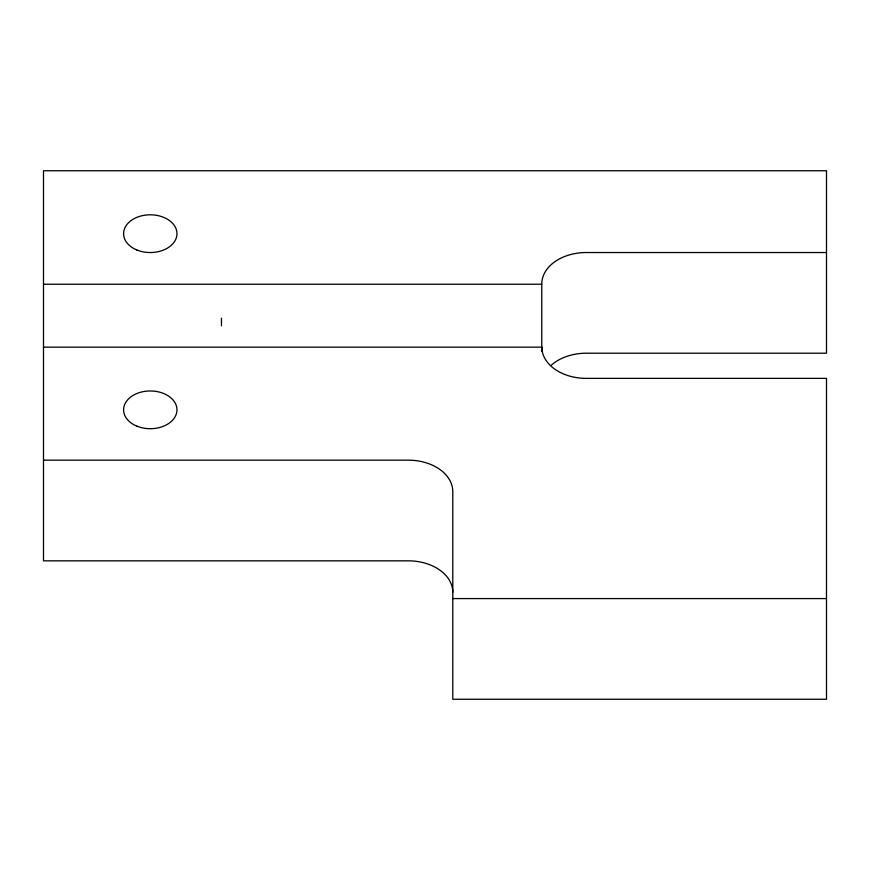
<?xml version="1.0" encoding="UTF-8"?>
<svg xmlns="http://www.w3.org/2000/svg" width="870" height="870" viewBox="0 0 870 870"><rect width="100%" height="100%" fill="white"/><g stroke="black" fill="none" stroke-linecap="round" stroke-linejoin="round"><path stroke-width="1.3" d="M541.771 351.208L541.771 347.152L43.5 347.152M826.5 252.539L586.26 252.539A44.49 31.461 0 0 0 541.771 284.24L43.5 284.24M43.5 460.165L408.302 460.165A44.49 31.461 0 0 1 452.791 491.626L452.791 699.252L826.5 699.252L826.5 378.374L586.26 378.374A44.49 31.461 0 0 1 541.771 347.152M452.791 598.582L826.5 598.582M541.771 284.24L541.771 350.73M221.458 318.137L221.458 325.826M550.971 365.52A44.49 31.461 0 0 1 586.26 353.209L826.5 353.209L826.5 170.748L43.5 170.748L43.5 560.835L408.302 560.835A44.49 31.461 0 0 1 452.791 592.296M136.927 250.016A26.698 18.879 0 0 0 176.969 233.671A26.698 18.879 0 0 0 136.927 217.326A26.698 18.879 0 0 0 136.927 250.016M136.927 426.18A26.698 18.879 0 0 0 176.969 409.835A26.698 18.879 0 0 0 136.927 393.49A26.698 18.879 0 0 0 136.927 426.18"/></g></svg>
